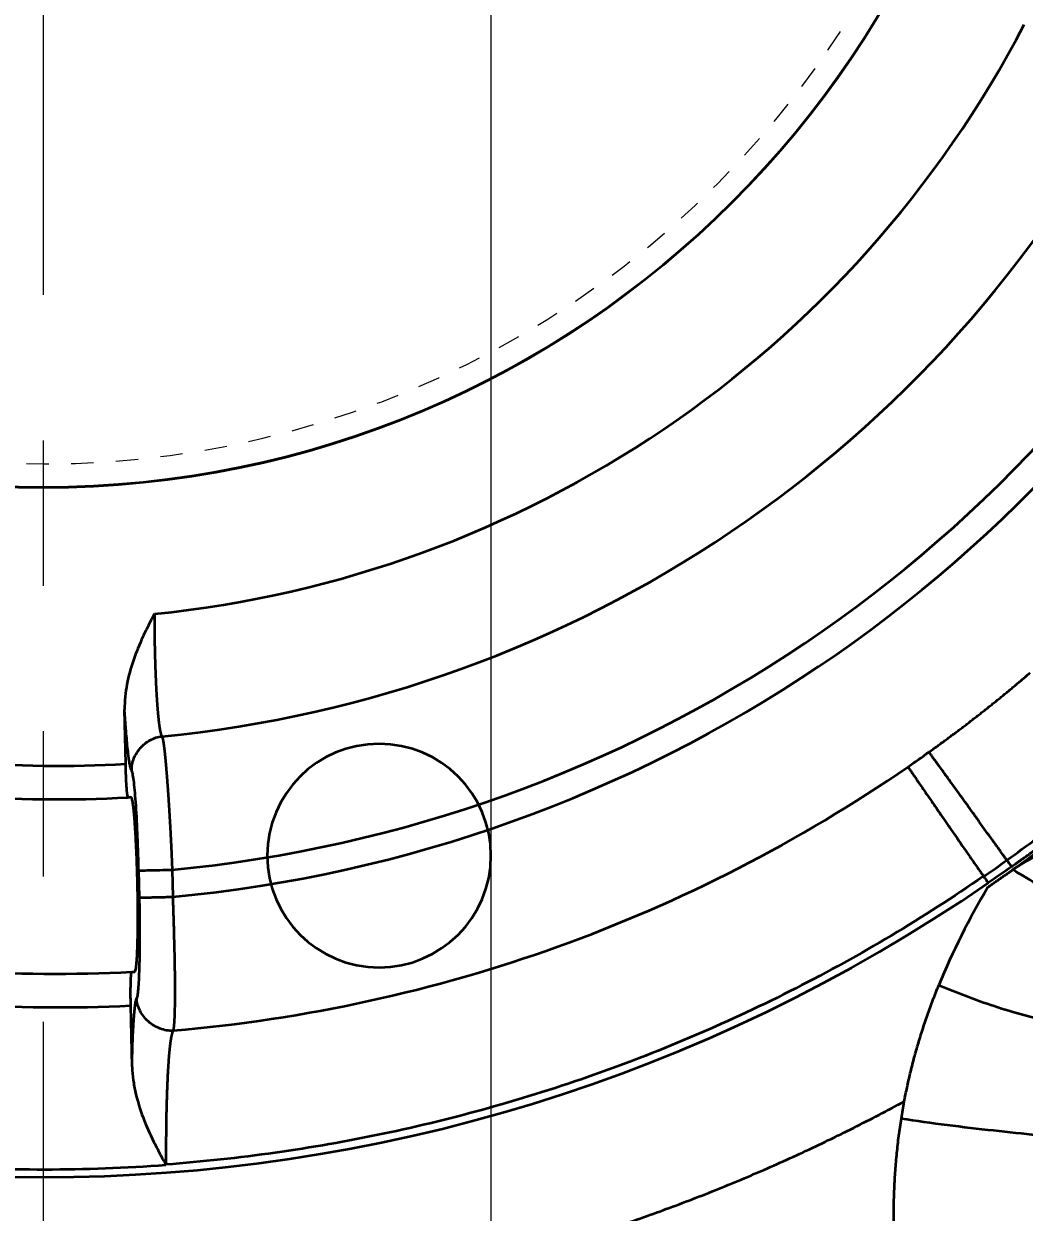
# Model space of a CAD drawing. Header units: millimetres. Extents: x -742 to 742, y -525 to 525.
# Drawn here: x -275.8 to -231.1, y 72.2 to 125.4 of the extents above; entities that cross this region are included whole.
import ezdxf

# ---------------------------------------------------------------- set-up
doc = ezdxf.new("R2010")
doc.units = ezdxf.units.MM
for name, pattern in [('PHANTOM', [50.5, 18, -6.5, 6.5, -6.5, 6.5, -6.5]), ('点画线', [18, 12, -2, 2, -2]), ('虚线', [2, 1, -1])]:
    doc.linetypes.add(name, pattern=pattern)
doc.layers.get('0').update_dxf_attribs({"lineweight": 18})
for name, color, linetype, lineweight in [('中心线层', 1, '点画线', 18), ('尺寸线层', 3, 'Continuous', 18), ('粗实线层', 7, 'Continuous', 35), ('虚线层', 6, '虚线', 18)]:
    doc.layers.add(name, color=color, linetype=linetype, lineweight=lineweight)
doc.styles.add('标准', font='', dxfattribs={"width": 0.667})
doc.styles.get('标准').set_extended_font_data('宋体')
doc.dimstyles.new('标准', dxfattribs={"dimscale": 3, "dimtxt": 3.5, "dimasz": 4, "dimexe": 2, "dimexo": 0, "dimtad": 1, "dimdsep": 46, "dimtxsty": '标准', "dimblk": '_CAXARROW', "dimcen": 0, "dimdle": 6, "dimazin": 2, "dimtfac": 0.707107, "dimtdec": 3, "dimtmove": 2, "dimatfit": 3, "dimfxl": 1, "dimfrac": 2, "dimtolj": 1, "dimarcsym": 1})

# ---------------------------------------------------------------- blocks, each defined once
blk = doc.blocks.new('*X7')
at = {"layer": '尺寸线层', "color": 0, "lineweight": 18}
blk.add_line((-274.916, -46.807), (-274.916, -96.025), dxfattribs=at)
at = {"layer": '尺寸线层', "color": 0, "lineweight": 18, "insert": (-281.954, -94.021), "char_height": 10.5, "width": 21, "attachment_point": 5, "rotation": 90, "line_spacing_factor": 1.15057, "style": '标准'}
blk.add_mtext('\\T1.1;0', dxfattribs=at)
blk = doc.blocks.new('_CAXARROW')
blk.add_hatch(color=0).paths.add_polyline_path([(0, 0), (-1, 0.125), (-1, -0.125)], flags=0)
blk = doc.blocks.new('*X8')
at = {"layer": '尺寸线层', "color": 0, "lineweight": 18}
blk.add_line((-254.916, 148.193), (-254.916, -97.47), dxfattribs=at)
at = {"layer": '尺寸线层', "color": 0, "lineweight": 18, "insert": (-261.954, -92.746), "char_height": 10.5, "width": 21, "attachment_point": 5, "rotation": 90, "line_spacing_factor": 1.15057, "style": '标准'}
blk.add_mtext('\\T1.1;20', dxfattribs=at)
blk = doc.blocks.new('*X9')
at = {"layer": '尺寸线层', "color": 0, "lineweight": 18}
blk.add_line((-74.916, -11.807), (-74.916, -102.289), dxfattribs=at)
at = {"layer": '尺寸线层', "color": 0, "lineweight": 18, "insert": (-81.954, -94.827), "char_height": 10.5, "width": 29.85047, "attachment_point": 5, "rotation": 90, "line_spacing_factor": 1.15057, "style": '标准'}
blk.add_mtext('\\T1.1;200', dxfattribs=at)
blk = doc.blocks.new('*X10')
at = {"layer": '尺寸线层', "color": 0, "lineweight": 18}
blk.add_line((-474.916, -11.807), (-474.916, -103.314), dxfattribs=at)
at = {"layer": '尺寸线层', "color": 0, "lineweight": 18, "insert": (-481.954, -93.015), "char_height": 10.5, "width": 41.19614, "attachment_point": 5, "rotation": 90, "line_spacing_factor": 1.15057, "style": '标准'}
blk.add_mtext('\\T1.1;-200', dxfattribs=at)
blk = doc.blocks.new('*X12')
at = {"layer": '尺寸线层', "color": 0, "lineweight": 18}
blk.add_line((-130.485, -61.807), (-27.403, -61.807), dxfattribs=at)
at = {"layer": '尺寸线层', "color": 0, "lineweight": 18, "insert": (-37.702, -54.77), "char_height": 10.5, "width": 41.19614, "attachment_point": 5, "line_spacing_factor": 1.15057, "style": '标准'}
blk.add_mtext('\\T1.1;-210', dxfattribs=at)

msp = doc.modelspace()

# ---------------------------------------------------------------- linework, layer by layer
at = {"layer": '中心线层', "linetype": 'PHANTOM'}
msp.add_line((-274.916, -88.741), (-274.916, 382.193), dxfattribs=at)
at = {"layer": '粗实线层'}
for p, q in [((-271.243, 92.291), (-271.295, 94.732)), ((-270.664, 87.527), (-270.638, 86.316)), ((-269.166, 87.558), (-269.14, 86.348)), ((-270.957, 78.741), (-271.015, 81.488))]:
    msp.add_line(p, q, dxfattribs=at)
msp.add_circle((-274.916, 148.193), 43.538, dxfattribs=at)
for centre, radius, start, end in [((-274.916, 148.193), 43.534, 180, 360), ((-274.93, 148.179), 49.433, 275.7686, 332.5), ((-274.93, 148.179), 54.914, 275.547, 332.5), ((-274.93, 148.179), 60.894, 275.4314, 332.5), ((-274.93, 148.179), 62.102, 275.34919, 332.5), ((-259.916, 88.193), 5, 0, 180), ((-274.274, 148.179), 55.97, 265.5401, 273.1041), ((-274.93, 148.179), 68.058, 274.89194, 304.6087), ((-274.274, 148.179), 57.47, 265.55819, 273.13304), ((-274.93, 148.179), 74.515, 305.56735, 308.60478), ((-259.916, 88.193), 5, 180, 0), ((-274.93, 148.179), 74.366, 235.35727, 304.60855), ((-274.274, 148.179), 65.27, 265.99849, 272.90321), ((-274.274, 148.179), 66.77, 266.13891, 272.79768), ((-274.93, 148.179), 74.015, 265.8473, 274.25284)]:
    msp.add_arc(centre, radius, start, end, dxfattribs=at)
for points, degree, knots in [([(-269.961, 98.996), (-270.051, 98.829), (-270.226, 98.492), (-270.558, 97.809), (-270.919, 96.937), (-271.167, 96.036), (-271.277, 95.299), (-271.295, 94.922), (-271.295, 94.732)], 3, [0, 0, 0, 0, 0.564299, 1.128599, 2.257197, 3.385796, 3.950095, 4.514394, 4.514394, 4.514394, 4.514394]), ([(-269.961, 98.996), (-269.961, 98.984), (-269.961, 98.959), (-269.961, 98.922), (-269.961, 98.885), (-269.961, 98.848), (-269.961, 98.81), (-269.961, 98.773), (-269.961, 98.736), (-269.961, 98.699), (-269.961, 98.662), (-269.961, 98.625), (-269.96, 98.587), (-269.96, 98.55), (-269.96, 98.513), (-269.96, 98.476), (-269.959, 98.439), (-269.959, 98.402), (-269.959, 98.365), (-269.959, 98.328), (-269.958, 98.291), (-269.958, 98.254), (-269.957, 98.217), (-269.957, 98.18), (-269.957, 98.143), (-269.956, 98.107), (-269.956, 98.07), (-269.955, 98.033), (-269.955, 97.996), (-269.954, 97.96), (-269.954, 97.923), (-269.953, 97.886), (-269.953, 97.85), (-269.952, 97.813), (-269.951, 97.777), (-269.951, 97.741), (-269.95, 97.704), (-269.949, 97.668), (-269.949, 97.632), (-269.948, 97.596), (-269.947, 97.559), (-269.947, 97.523), (-269.946, 97.487), (-269.945, 97.451), (-269.944, 97.416), (-269.943, 97.38), (-269.943, 97.344), (-269.942, 97.308), (-269.941, 97.273), (-269.94, 97.237), (-269.939, 97.202), (-269.938, 97.167), (-269.937, 97.131), (-269.936, 97.096), (-269.935, 97.061), (-269.934, 97.026), (-269.933, 96.991), (-269.932, 96.956), (-269.931, 96.921), (-269.93, 96.887), (-269.929, 96.852), (-269.928, 96.818), (-269.927, 96.783), (-269.926, 96.749), (-269.925, 96.715), (-269.924, 96.681), (-269.923, 96.647), (-269.922, 96.613), (-269.92, 96.579), (-269.919, 96.546), (-269.918, 96.512), (-269.917, 96.479), (-269.916, 96.445), (-269.914, 96.412), (-269.913, 96.379), (-269.912, 96.346), (-269.91, 96.313), (-269.909, 96.28), (-269.908, 96.248), (-269.907, 96.215), (-269.905, 96.183), (-269.904, 96.151), (-269.902, 96.118), (-269.901, 96.087), (-269.9, 96.055), (-269.898, 96.023), (-269.897, 95.991), (-269.895, 95.96), (-269.894, 95.929), (-269.892, 95.897), (-269.891, 95.866), (-269.889, 95.835), (-269.888, 95.805), (-269.886, 95.774), (-269.885, 95.744), (-269.883, 95.713), (-269.882, 95.683), (-269.88, 95.653), (-269.879, 95.623), (-269.877, 95.594), (-269.875, 95.564), (-269.874, 95.535), (-269.872, 95.505), (-269.871, 95.476), (-269.869, 95.448), (-269.867, 95.419), (-269.866, 95.39), (-269.864, 95.362), (-269.862, 95.334), (-269.86, 95.305), (-269.859, 95.278), (-269.857, 95.25), (-269.855, 95.222), (-269.853, 95.195), (-269.852, 95.168), (-269.85, 95.141), (-269.848, 95.114), (-269.846, 95.087), (-269.845, 95.061), (-269.843, 95.034), (-269.841, 95.008), (-269.839, 94.982), (-269.837, 94.956), (-269.835, 94.931), (-269.833, 94.906), (-269.832, 94.88), (-269.83, 94.855), (-269.828, 94.831), (-269.826, 94.806), (-269.824, 94.781), (-269.822, 94.757), (-269.82, 94.733), (-269.818, 94.709), (-269.816, 94.686), (-269.814, 94.662), (-269.812, 94.639), (-269.81, 94.616), (-269.808, 94.593), (-269.806, 94.571), (-269.804, 94.548), (-269.802, 94.526), (-269.8, 94.504), (-269.798, 94.482), (-269.796, 94.461), (-269.794, 94.44), (-269.792, 94.419), (-269.79, 94.398), (-269.788, 94.377), (-269.786, 94.356), (-269.783, 94.336), (-269.781, 94.316), (-269.779, 94.296), (-269.777, 94.277), (-269.775, 94.257), (-269.773, 94.238), (-269.771, 94.219), (-269.768, 94.201), (-269.766, 94.182), (-269.764, 94.164), (-269.762, 94.146), (-269.76, 94.128), (-269.758, 94.111), (-269.755, 94.093), (-269.753, 94.076), (-269.751, 94.06), (-269.749, 94.043), (-269.746, 94.027), (-269.744, 94.011), (-269.742, 93.995), (-269.74, 93.979), (-269.737, 93.964), (-269.735, 93.948), (-269.733, 93.934), (-269.731, 93.919), (-269.728, 93.904), (-269.726, 93.89), (-269.724, 93.876), (-269.721, 93.863), (-269.719, 93.849), (-269.717, 93.836), (-269.714, 93.823), (-269.712, 93.81), (-269.71, 93.798), (-269.707, 93.786), (-269.705, 93.774), (-269.703, 93.762), (-269.7, 93.751), (-269.698, 93.739), (-269.695, 93.728), (-269.693, 93.718), (-269.691, 93.707), (-269.688, 93.697), (-269.686, 93.687), (-269.683, 93.678), (-269.681, 93.668), (-269.679, 93.659), (-269.676, 93.65), (-269.674, 93.642), (-269.671, 93.633), (-269.669, 93.625), (-269.666, 93.617), (-269.664, 93.61), (-269.662, 93.602), (-269.659, 93.595), (-269.657, 93.589), (-269.654, 93.582), (-269.652, 93.576), (-269.649, 93.57), (-269.647, 93.564), (-269.644, 93.559), (-269.642, 93.554), (-269.639, 93.549), (-269.637, 93.544), (-269.634, 93.54), (-269.632, 93.535), (-269.629, 93.532), (-269.627, 93.528), (-269.624, 93.525), (-269.623, 93.523), (-269.622, 93.522)], 3, [0, 0, 0, 0, 0.024941, 0.049885, 0.074832, 0.099782, 0.124735, 0.149691, 0.17465, 0.199612, 0.224577, 0.249546, 0.274517, 0.299492, 0.324469, 0.34945, 0.374434, 0.399421, 0.424411, 0.449404, 0.4744, 0.4994, 0.524402, 0.549408, 0.574417, 0.599429, 0.624445, 0.649463, 0.674485, 0.69951, 0.724539, 0.74957, 0.774605, 0.799643, 0.824684, 0.849729, 0.874777, 0.899828, 0.924883, 0.949941, 0.975002, 1.000066, 1.025134, 1.050206, 1.07528, 1.100358, 1.12544, 1.150525, 1.175613, 1.200705, 1.2258, 1.250898, 1.276, 1.301106, 1.326215, 1.351327, 1.376443, 1.401563, 1.426686, 1.451812, 1.476942, 1.502076, 1.527213, 1.552354, 1.577498, 1.602646, 1.627798, 1.652953, 1.678112, 1.703274, 1.72844, 1.75361, 1.778784, 1.803961, 1.829142, 1.854326, 1.879514, 1.904706, 1.929902, 1.955102, 1.980305, 2.005512, 2.030723, 2.055938, 2.081156, 2.106378, 2.131605, 2.156835, 2.182069, 2.207306, 2.232548, 2.257794, 2.283043, 2.308297, 2.333554, 2.358815, 2.384081, 2.40935, 2.434623, 2.459901, 2.485182, 2.510467, 2.535757, 2.56105, 2.586348, 2.61165, 2.636955, 2.662265, 2.687579, 2.712897, 2.73822, 2.763546, 2.788877, 2.814212, 2.839551, 2.864894, 2.890242, 2.915594, 2.94095, 2.96631, 2.991675, 3.017044, 3.042417, 3.067795, 3.093177, 3.118563, 3.143954, 3.169349, 3.194749, 3.220152, 3.245561, 3.270974, 3.296391, 3.321813, 3.347239, 3.37267, 3.398105, 3.423545, 3.44899, 3.474439, 3.499892, 3.525351, 3.550813, 3.576281, 3.601753, 3.62723, 3.652711, 3.678197, 3.703688, 3.729184, 3.754684, 3.780189, 3.805699, 3.831213, 3.856733, 3.882257, 3.907786, 3.93332, 3.958859, 3.984402, 4.009951, 4.035504, 4.061062, 4.086626, 4.112194, 4.137767, 4.163345, 4.188928, 4.214516, 4.240109, 4.265708, 4.291311, 4.316919, 4.342533, 4.368151, 4.393775, 4.419403, 4.445037, 4.470676, 4.496321, 4.52197, 4.547625, 4.573285, 4.59895, 4.62462, 4.650296, 4.675977, 4.701663, 4.727354, 4.753051, 4.778753, 4.804461, 4.830174, 4.855892, 4.881616, 4.907345, 4.93308, 4.95882, 4.984566, 5.010317, 5.036073, 5.061835, 5.087603, 5.113376, 5.139155, 5.164939, 5.190729, 5.216524, 5.242325, 5.268132, 5.293944, 5.319762, 5.345586, 5.371416, 5.397251, 5.423091, 5.448938, 5.47479, 5.500649, 5.500649, 5.500649, 5.500649]), ([(-235.342, 92.819), (-235.31, 92.842), (-235.246, 92.888), (-235.151, 92.956), (-235.056, 93.025), (-234.962, 93.093), (-234.868, 93.161), (-234.774, 93.23), (-234.681, 93.298), (-234.588, 93.366), (-234.496, 93.435), (-234.404, 93.503), (-234.312, 93.571), (-234.221, 93.639), (-234.13, 93.707), (-234.04, 93.775), (-233.95, 93.843), (-233.86, 93.911), (-233.771, 93.979), (-233.682, 94.047), (-233.594, 94.114), (-233.506, 94.182), (-233.418, 94.249), (-233.331, 94.317), (-233.244, 94.384), (-233.157, 94.452), (-233.071, 94.519), (-232.986, 94.586), (-232.9, 94.653), (-232.815, 94.721), (-232.731, 94.788), (-232.647, 94.855), (-232.563, 94.921), (-232.48, 94.988), (-232.397, 95.055), (-232.314, 95.121), (-232.232, 95.188), (-232.15, 95.254), (-232.069, 95.321), (-231.988, 95.387), (-231.907, 95.453), (-231.827, 95.519), (-231.747, 95.585), (-231.667, 95.651), (-231.588, 95.717), (-231.509, 95.783), (-231.431, 95.848), (-231.353, 95.914), (-231.275, 95.979), (-231.198, 96.044), (-231.121, 96.11), (-231.045, 96.175), (-230.969, 96.24), (-230.893, 96.305), (-230.842, 96.348), (-230.817, 96.37)], 3, [0, 0, 0, 0, 0.117654, 0.234958, 0.351911, 0.468513, 0.584765, 0.700666, 0.816216, 0.931416, 1.046266, 1.160765, 1.274913, 1.388711, 1.502159, 1.615256, 1.728003, 1.8404, 1.952446, 2.064142, 2.175488, 2.286483, 2.397129, 2.507424, 2.61737, 2.726965, 2.83621, 2.945105, 3.053651, 3.161846, 3.269691, 3.377187, 3.484333, 3.591129, 3.697576, 3.803672, 3.909419, 4.014817, 4.119865, 4.224563, 4.328912, 4.432912, 4.536562, 4.639863, 4.742815, 4.845417, 4.94767, 5.049574, 5.151129, 5.252335, 5.353191, 5.453699, 5.553858, 5.653668, 5.75313, 5.75313, 5.75313, 5.75313]), ([(-270.975, 92.002), (-270.982, 92.013), (-270.995, 92.041), (-271.023, 92.121), (-271.057, 92.266), (-271.091, 92.47), (-271.119, 92.667), (-271.146, 92.886), (-271.179, 93.202), (-271.212, 93.573), (-271.238, 93.9), (-271.258, 94.161), (-271.273, 94.392), (-271.286, 94.584), (-271.292, 94.682), (-271.295, 94.732)], 3, [0, 0, 0, 0, 0.172235, 0.344469, 0.688939, 1.033408, 1.205642, 1.377877, 1.722346, 2.066816, 2.23905, 2.411285, 2.58352, 2.669637, 2.755754, 2.755754, 2.755754, 2.755754]), ([(-270.975, 92.002), (-270.976, 92.094), (-270.959, 92.277), (-270.853, 92.63), (-270.601, 93.031), (-270.233, 93.328), (-269.893, 93.475), (-269.713, 93.513), (-269.622, 93.522)], 3, [0, 0, 0, 0, 0.277004, 0.554008, 1.108016, 1.662024, 1.939028, 2.216033, 2.216033, 2.216033, 2.216033]), ([(-269.622, 93.522), (-269.621, 93.521), (-269.62, 93.519), (-269.618, 93.515), (-269.617, 93.511), (-269.615, 93.507), (-269.613, 93.503), (-269.611, 93.498), (-269.61, 93.493), (-269.608, 93.488), (-269.606, 93.483), (-269.604, 93.477), (-269.603, 93.471), (-269.601, 93.465), (-269.599, 93.458), (-269.597, 93.451), (-269.595, 93.444), (-269.594, 93.437), (-269.592, 93.429), (-269.59, 93.421), (-269.588, 93.413), (-269.586, 93.404), (-269.584, 93.396), (-269.582, 93.386), (-269.581, 93.377), (-269.579, 93.367), (-269.577, 93.357), (-269.575, 93.347), (-269.573, 93.337), (-269.571, 93.326), (-269.569, 93.315), (-269.567, 93.303), (-269.565, 93.292), (-269.563, 93.28), (-269.561, 93.268), (-269.559, 93.255), (-269.557, 93.242), (-269.555, 93.229), (-269.553, 93.216), (-269.551, 93.202), (-269.549, 93.188), (-269.547, 93.174), (-269.545, 93.159), (-269.543, 93.144), (-269.541, 93.129), (-269.539, 93.114), (-269.537, 93.098), (-269.535, 93.082), (-269.533, 93.066), (-269.531, 93.049), (-269.529, 93.032), (-269.526, 93.015), (-269.524, 92.997), (-269.522, 92.98), (-269.52, 92.961), (-269.518, 92.943), (-269.516, 92.924), (-269.514, 92.906), (-269.511, 92.886), (-269.509, 92.867), (-269.507, 92.847), (-269.505, 92.827), (-269.502, 92.806), (-269.5, 92.786), (-269.498, 92.765), (-269.496, 92.743), (-269.494, 92.722), (-269.491, 92.7), (-269.489, 92.678), (-269.487, 92.655), (-269.484, 92.633), (-269.482, 92.61), (-269.48, 92.586), (-269.477, 92.563), (-269.475, 92.539), (-269.473, 92.515), (-269.47, 92.49), (-269.468, 92.465), (-269.466, 92.44), (-269.463, 92.415), (-269.461, 92.39), (-269.459, 92.364), (-269.456, 92.337), (-269.454, 92.311), (-269.451, 92.284), (-269.449, 92.257), (-269.447, 92.23), (-269.444, 92.202), (-269.442, 92.174), (-269.439, 92.146), (-269.437, 92.118), (-269.434, 92.089), (-269.432, 92.06), (-269.43, 92.031), (-269.427, 92.001), (-269.425, 91.972), (-269.422, 91.942), (-269.42, 91.911), (-269.417, 91.881), (-269.415, 91.85), (-269.412, 91.819), (-269.41, 91.787), (-269.407, 91.755), (-269.405, 91.723), (-269.402, 91.691), (-269.4, 91.659), (-269.397, 91.626), (-269.394, 91.593), (-269.392, 91.56), (-269.389, 91.526), (-269.387, 91.492), (-269.384, 91.458), (-269.382, 91.424), (-269.379, 91.389), (-269.377, 91.354), (-269.374, 91.319), (-269.371, 91.284), (-269.369, 91.248), (-269.366, 91.213), (-269.364, 91.177), (-269.361, 91.14), (-269.358, 91.104), (-269.356, 91.067), (-269.353, 91.03), (-269.351, 90.992), (-269.348, 90.955), (-269.345, 90.917), (-269.343, 90.879), (-269.34, 90.841), (-269.338, 90.802), (-269.335, 90.764), (-269.332, 90.725), (-269.33, 90.686), (-269.327, 90.646), (-269.325, 90.607), (-269.322, 90.567), (-269.319, 90.527), (-269.317, 90.486), (-269.314, 90.446), (-269.312, 90.405), (-269.309, 90.364), (-269.306, 90.323), (-269.304, 90.282), (-269.301, 90.24), (-269.299, 90.199), (-269.296, 90.157), (-269.294, 90.115), (-269.291, 90.072), (-269.288, 90.03), (-269.286, 89.987), (-269.283, 89.944), (-269.281, 89.901), (-269.278, 89.858), (-269.276, 89.814), (-269.273, 89.77), (-269.271, 89.727), (-269.268, 89.683), (-269.266, 89.638), (-269.263, 89.594), (-269.261, 89.549), (-269.258, 89.505), (-269.256, 89.46), (-269.253, 89.415), (-269.251, 89.37), (-269.248, 89.324), (-269.246, 89.279), (-269.243, 89.233), (-269.241, 89.187), (-269.238, 89.141), (-269.236, 89.095), (-269.234, 89.049), (-269.231, 89.002), (-269.229, 88.956), (-269.226, 88.909), (-269.224, 88.862), (-269.222, 88.815), (-269.219, 88.768), (-269.217, 88.721), (-269.215, 88.674), (-269.212, 88.626), (-269.21, 88.579), (-269.208, 88.531), (-269.206, 88.483), (-269.203, 88.435), (-269.201, 88.387), (-269.199, 88.339), (-269.197, 88.291), (-269.195, 88.243), (-269.192, 88.194), (-269.19, 88.146), (-269.188, 88.097), (-269.186, 88.049), (-269.184, 88), (-269.182, 87.951), (-269.18, 87.902), (-269.178, 87.853), (-269.176, 87.804), (-269.174, 87.755), (-269.172, 87.706), (-269.17, 87.657), (-269.168, 87.607), (-269.167, 87.575), (-269.166, 87.558)], 3, [0, 0, 0, 0, 0.026857, 0.053745, 0.080664, 0.107612, 0.134592, 0.161602, 0.188642, 0.215713, 0.242814, 0.269946, 0.297109, 0.324302, 0.351526, 0.37878, 0.406065, 0.43338, 0.460726, 0.488103, 0.51551, 0.542948, 0.570416, 0.597916, 0.625445, 0.653006, 0.680597, 0.708218, 0.735871, 0.763554, 0.791267, 0.819012, 0.846787, 0.874592, 0.902429, 0.930296, 0.958194, 0.986122, 1.014082, 1.042072, 1.070092, 1.098144, 1.126226, 1.154339, 1.182483, 1.210658, 1.238863, 1.267099, 1.295366, 1.323664, 1.351992, 1.380351, 1.408742, 1.437163, 1.465614, 1.494097, 1.522611, 1.551155, 1.57973, 1.608336, 1.636973, 1.665641, 1.694339, 1.723069, 1.751829, 1.780621, 1.809443, 1.838296, 1.86718, 1.896095, 1.925041, 1.954018, 1.983026, 2.012064, 2.041134, 2.070235, 2.099366, 2.128529, 2.157722, 2.186947, 2.216202, 2.245489, 2.274806, 2.304155, 2.333534, 2.362945, 2.392386, 2.421859, 2.451363, 2.480897, 2.510463, 2.54006, 2.569688, 2.599347, 2.629037, 2.658758, 2.68851, 2.718293, 2.748107, 2.777953, 2.807829, 2.837737, 2.867676, 2.897646, 2.927647, 2.957679, 2.987742, 3.017837, 3.047962, 3.078119, 3.108307, 3.138526, 3.168777, 3.199058, 3.229371, 3.259715, 3.29009, 3.320496, 3.350934, 3.381403, 3.411903, 3.442434, 3.472997, 3.50359, 3.534215, 3.564872, 3.595559, 3.626278, 3.657028, 3.68781, 3.718622, 3.749466, 3.780342, 3.811248, 3.842186, 3.873156, 3.904156, 3.935188, 3.966252, 3.997346, 4.028472, 4.05963, 4.090819, 4.122039, 4.15329, 4.184573, 4.215888, 4.247233, 4.278611, 4.310019, 4.341459, 4.372931, 4.404433, 4.435968, 4.467534, 4.499131, 4.53076, 4.56242, 4.594112, 4.625835, 4.657589, 4.689376, 4.721193, 4.753043, 4.784923, 4.816836, 4.848779, 4.880755, 4.912762, 4.9448, 4.97687, 5.008972, 5.041105, 5.07327, 5.105466, 5.137694, 5.169954, 5.202245, 5.234568, 5.266922, 5.299308, 5.331726, 5.364175, 5.396656, 5.429169, 5.461713, 5.494289, 5.526897, 5.559537, 5.592208, 5.624911, 5.657645, 5.690411, 5.723209, 5.756039, 5.788901, 5.821794, 5.854719, 5.887676, 5.920664, 5.953685, 5.986737, 5.986737, 5.986737, 5.986737]), ([(-231.858, 87.987), (-231.885, 88.024), (-231.938, 88.098), (-232.044, 88.246), (-232.228, 88.504), (-232.592, 89.012), (-232.996, 89.575), (-233.379, 90.108), (-233.654, 90.491), (-233.915, 90.853), (-234.161, 91.194), (-234.39, 91.511), (-234.599, 91.801), (-234.786, 92.06), (-234.951, 92.286), (-235.092, 92.48), (-235.206, 92.636), (-235.277, 92.733), (-235.314, 92.782), (-235.331, 92.805), (-235.338, 92.815), (-235.342, 92.819)], 3, [0, 0, 0, 0, 0.093072, 0.186145, 0.372289, 0.744578, 1.489157, 1.861446, 2.233735, 2.606024, 2.978313, 3.350602, 3.722891, 4.095181, 4.46747, 4.839759, 5.212048, 5.584337, 5.770482, 5.863554, 5.956626, 5.956626, 5.956626, 5.956626]), ([(-271.133, 90.795), (-271.138, 90.794), (-271.144, 90.804), (-271.152, 90.832), (-271.155, 90.844), (-271.159, 90.865), (-271.16, 90.872), (-271.163, 90.889), (-271.164, 90.898), (-271.171, 90.944), (-271.177, 90.99), (-271.183, 91.058), (-271.185, 91.072), (-271.187, 91.101), (-271.189, 91.116), (-271.193, 91.163), (-271.195, 91.196), (-271.203, 91.299), (-271.208, 91.375), (-271.214, 91.477), (-271.215, 91.498), (-271.217, 91.54), (-271.218, 91.562), (-271.221, 91.626), (-271.225, 91.715), (-271.229, 91.807), (-271.232, 91.877), (-271.233, 91.901), (-271.234, 91.948), (-271.235, 91.973), (-271.239, 92.094), (-271.241, 92.192), (-271.243, 92.291)], 3, [0, 0, 0, 0, 0.188213, 0.188213, 0.282319, 0.282319, 0.329372, 0.329372, 0.376426, 0.376426, 0.564638, 0.564638, 0.611692, 0.611692, 0.658745, 0.658745, 0.752851, 0.752851, 0.941064, 0.941064, 0.988117, 0.988117, 1.035171, 1.035171, 1.129277, 1.223383, 1.223383, 1.270437, 1.270437, 1.31749, 1.31749, 1.505703, 1.505703, 1.505703, 1.505703]), ([(-270.664, 87.527), (-270.667, 87.671), (-270.674, 87.957), (-270.69, 88.519), (-270.724, 89.462), (-270.788, 90.649), (-270.864, 91.477), (-270.92, 91.825), (-270.951, 91.952), (-270.967, 91.99), (-270.975, 92.002)], 3, [0, 0, 0, 0, 0.280843, 0.561685, 1.12337, 2.24674, 3.37011, 3.931795, 4.212638, 4.493481, 4.493481, 4.493481, 4.493481]), ([(-236.275, 92.163), (-236.272, 92.158), (-236.264, 92.146), (-236.246, 92.117), (-236.208, 92.056), (-236.136, 91.947), (-236.037, 91.799), (-235.92, 91.629), (-235.783, 91.43), (-235.611, 91.182), (-235.389, 90.862), (-235.158, 90.528), (-234.96, 90.239), (-234.758, 89.943), (-234.515, 89.59), (-234.147, 89.057), (-233.726, 88.45), (-233.319, 87.869), (-233.108, 87.568), (-232.985, 87.393), (-232.923, 87.305), (-232.892, 87.261)], 3, [0, 0, 0, 0, 0.093075, 0.18615, 0.372301, 0.744602, 1.116903, 1.489204, 1.861505, 2.233806, 2.606107, 2.978408, 3.350709, 3.72301, 4.095311, 4.467612, 5.212214, 5.584515, 5.770665, 5.863741, 5.956816, 5.956816, 5.956816, 5.956816]), ([(-231.858, 87.987), (-230.958, 88.631), (-229.628, 89.629), (-227.899, 91.018), (-227.054, 91.732), (-226.638, 92.094)], 3, [0, 0, 0, 0, 3.322395, 4.983593, 6.644791, 6.644791, 6.644791, 6.644791]), ([(-270.836, 82.999), (-270.83, 83), (-270.823, 83.006), (-270.81, 83.032), (-270.798, 83.07), (-270.786, 83.133), (-270.779, 83.179), (-270.778, 83.189), (-270.775, 83.209), (-270.774, 83.22), (-270.77, 83.253), (-270.767, 83.276), (-270.759, 83.35), (-270.75, 83.459), (-270.741, 83.59), (-270.735, 83.697), (-270.732, 83.752), (-270.729, 83.81), (-270.727, 83.85), (-270.726, 83.87), (-270.722, 83.972), (-270.716, 84.144), (-270.708, 84.427), (-270.705, 84.632), (-270.703, 84.765), (-270.703, 84.792), (-270.702, 84.846), (-270.702, 84.874), (-270.701, 84.957), (-270.7, 85.012), (-270.699, 85.181), (-270.698, 85.412), (-270.699, 85.651), (-270.7, 85.834), (-270.7, 85.896), (-270.701, 86.02), (-270.702, 86.083), (-270.704, 86.272), (-270.705, 86.398), (-270.709, 86.652), (-270.712, 86.779), (-270.717, 87.033), (-270.72, 87.16), (-270.725, 87.352), (-270.727, 87.416), (-270.731, 87.543), (-270.733, 87.606), (-270.738, 87.794), (-270.747, 88.041), (-270.756, 88.28), (-270.764, 88.457), (-270.767, 88.516), (-270.771, 88.603), (-270.772, 88.632), (-270.775, 88.69), (-270.782, 88.832), (-270.794, 89.078), (-270.807, 89.282), (-270.819, 89.479), (-270.826, 89.573), (-270.834, 89.687), (-270.836, 89.709), (-270.839, 89.754), (-270.844, 89.819), (-270.849, 89.882), (-270.86, 90.003), (-270.874, 90.154), (-270.888, 90.284), (-270.899, 90.374), (-270.902, 90.403), (-270.909, 90.458), (-270.913, 90.484), (-270.924, 90.557), (-270.938, 90.642), (-270.952, 90.704), (-270.963, 90.741), (-270.967, 90.751), (-270.974, 90.77), (-270.977, 90.778), (-270.988, 90.796), (-270.994, 90.802), (-271.001, 90.802)], 3, [0, 0, 0, 0, 0.245147, 0.245147, 0.490294, 0.735441, 0.735441, 0.796727, 0.796727, 0.858014, 0.858014, 0.980587, 0.980587, 1.225734, 1.470881, 1.470881, 1.593455, 1.654741, 1.654741, 1.716028, 1.716028, 1.961175, 2.206322, 2.451469, 2.451469, 2.512755, 2.512755, 2.574042, 2.574042, 2.696615, 2.696615, 2.941762, 3.186909, 3.186909, 3.309482, 3.309482, 3.432056, 3.432056, 3.677203, 3.677203, 3.92235, 3.92235, 4.167496, 4.167496, 4.29007, 4.29007, 4.412643, 4.412643, 4.65779, 4.902937, 4.902937, 5.02551, 5.02551, 5.086797, 5.086797, 5.148084, 5.393231, 5.638378, 5.638378, 5.883524, 5.883524, 5.944811, 5.944811, 6.006098, 6.128671, 6.128671, 6.373818, 6.618965, 6.618965, 6.741538, 6.741538, 6.864112, 6.864112, 7.109259, 7.354406, 7.354406, 7.476979, 7.476979, 7.599552, 7.599552, 7.844699, 7.844699, 7.844699, 7.844699]), ([(-231.588, 87.566), (-231.573, 87.576), (-231.543, 87.597), (-231.497, 87.627), (-231.452, 87.657), (-231.406, 87.687), (-231.359, 87.717), (-231.313, 87.747), (-231.266, 87.776), (-231.219, 87.806), (-231.171, 87.835), (-231.124, 87.865), (-231.076, 87.894), (-231.027, 87.923), (-230.979, 87.952), (-230.93, 87.981), (-230.88, 88.01), (-230.831, 88.039), (-230.781, 88.068), (-230.731, 88.096), (-230.68, 88.125), (-230.63, 88.153), (-230.579, 88.182), (-230.527, 88.21), (-230.476, 88.238), (-230.424, 88.266), (-230.371, 88.294), (-230.319, 88.322), (-230.266, 88.349), (-230.213, 88.377), (-230.159, 88.405), (-230.105, 88.432), (-230.051, 88.459), (-229.997, 88.487), (-229.942, 88.514), (-229.887, 88.541), (-229.832, 88.568), (-229.777, 88.595), (-229.721, 88.622), (-229.665, 88.649), (-229.608, 88.675), (-229.551, 88.702), (-229.494, 88.728), (-229.437, 88.755), (-229.379, 88.781), (-229.321, 88.808), (-229.263, 88.834), (-229.205, 88.86), (-229.146, 88.886), (-229.087, 88.912), (-229.027, 88.938), (-228.968, 88.964), (-228.908, 88.99), (-228.847, 89.016), (-228.787, 89.041), (-228.726, 89.067), (-228.665, 89.092), (-228.603, 89.118), (-228.542, 89.143), (-228.48, 89.169), (-228.418, 89.194), (-228.355, 89.219), (-228.292, 89.244), (-228.229, 89.269), (-228.166, 89.294), (-228.102, 89.319), (-228.038, 89.344), (-227.974, 89.369), (-227.91, 89.394), (-227.845, 89.419), (-227.78, 89.443), (-227.715, 89.468), (-227.65, 89.492), (-227.584, 89.517), (-227.518, 89.541), (-227.452, 89.566), (-227.386, 89.59), (-227.319, 89.614), (-227.252, 89.638), (-227.185, 89.662), (-227.118, 89.687), (-227.05, 89.711), (-226.983, 89.734), (-226.915, 89.758), (-226.847, 89.782), (-226.778, 89.806), (-226.71, 89.83), (-226.641, 89.854), (-226.572, 89.877), (-226.503, 89.901), (-226.433, 89.925), (-226.364, 89.948), (-226.294, 89.972), (-226.224, 89.995), (-226.153, 90.019), (-226.083, 90.042), (-226.012, 90.066), (-225.942, 90.089), (-225.871, 90.113), (-225.799, 90.136), (-225.728, 90.16), (-225.657, 90.183), (-225.585, 90.207), (-225.513, 90.23), (-225.441, 90.254), (-225.369, 90.277), (-225.296, 90.301), (-225.224, 90.324), (-225.175, 90.34), (-225.151, 90.348)], 3, [0, 0, 0, 0, 0.054078, 0.108343, 0.162798, 0.217445, 0.272284, 0.327319, 0.382549, 0.437978, 0.493606, 0.549435, 0.605467, 0.661702, 0.718144, 0.774792, 0.83165, 0.888717, 0.945995, 1.003485, 1.06119, 1.119109, 1.177244, 1.235597, 1.294168, 1.352958, 1.411969, 1.471202, 1.530657, 1.590336, 1.65024, 1.710369, 1.770725, 1.831308, 1.89212, 1.953162, 2.014434, 2.075938, 2.137674, 2.199645, 2.26185, 2.324292, 2.38697, 2.449887, 2.513042, 2.576437, 2.640072, 2.703949, 2.768068, 2.832431, 2.897037, 2.961889, 3.026985, 3.092328, 3.157916, 3.22375, 3.289826, 3.356146, 3.422707, 3.489509, 3.556549, 3.623828, 3.691343, 3.759094, 3.827078, 3.895295, 3.963743, 4.03242, 4.101325, 4.170456, 4.239812, 4.309391, 4.379192, 4.449211, 4.51945, 4.589906, 4.660581, 4.731474, 4.802584, 4.873912, 4.945457, 5.017218, 5.089196, 5.16139, 5.233799, 5.306424, 5.379263, 5.452316, 5.525583, 5.599063, 5.672755, 5.74666, 5.820776, 5.895102, 5.969639, 6.044386, 6.119343, 6.194509, 6.269883, 6.345466, 6.421257, 6.497255, 6.57346, 6.64987, 6.726486, 6.803307, 6.880332, 6.957559, 7.034989, 7.034989, 7.034989, 7.034989]), ([(-231.651, 87.697), (-231.621, 87.718), (-231.56, 87.761), (-231.464, 87.829), (-231.36, 87.902), (-231.243, 87.985), (-231.116, 88.075), (-230.982, 88.17), (-230.861, 88.256), (-230.751, 88.334), (-230.652, 88.404), (-230.552, 88.474), (-230.452, 88.545), (-230.352, 88.615), (-230.251, 88.686), (-230.149, 88.757), (-230.016, 88.85), (-229.85, 88.965), (-229.65, 89.104), (-229.447, 89.245), (-229.238, 89.389), (-229.028, 89.535), (-228.821, 89.678), (-228.625, 89.815), (-228.498, 89.904), (-228.436, 89.947)], 3, [0, 0, 0, 0, 0.107511, 0.225097, 0.35275, 0.490463, 0.65523, 0.81872, 0.980926, 1.101969, 1.223458, 1.345395, 1.467781, 1.590618, 1.713905, 1.837646, 1.961843, 2.201239, 2.444514, 2.691682, 2.942751, 3.206739, 3.458214, 3.697185, 3.923659, 3.923659, 3.923659, 3.923659]), ([(-232.899, 87.271), (-234.243, 86.343), (-235.618, 85.459), (-238.425, 83.786), (-239.855, 82.995), (-242.766, 81.511), (-244.246, 80.817), (-247.248, 79.529), (-248.771, 78.934), (-251.852, 77.847), (-253.411, 77.355), (-256.557, 76.474), (-258.145, 76.086), (-261.343, 75.416), (-262.953, 75.133), (-266.188, 74.676), (-267.813, 74.501), (-269.442, 74.38)], 3, [0, 0, 0, 0, 4.900691, 4.900691, 9.801383, 9.801383, 14.702074, 14.702074, 19.602766, 19.602766, 24.503457, 24.503457, 29.404148, 29.404148, 34.30484, 34.30484, 39.205531, 39.205531, 39.205531, 39.205531]), ([(-226.44, 84.991), (-226.645, 85.074), (-226.856, 85.16), (-227.179, 85.295), (-227.288, 85.34), (-227.507, 85.433), (-228.059, 85.67), (-228.85, 86.03), (-229.511, 86.365), (-229.945, 86.594), (-230.158, 86.711), (-230.785, 87.069), (-231.19, 87.316), (-231.588, 87.566)], 3, [0, 0, 0, 0, 0.72065, 0.72065, 1.080975, 1.080975, 1.441299, 2.882599, 3.603249, 3.603249, 4.323898, 4.323898, 5.765198, 5.765198, 5.765198, 5.765198]), ([(-270.638, 86.316), (-270.632, 86.039), (-270.623, 85.489), (-270.618, 84.697), (-270.622, 83.962), (-270.637, 83.084), (-270.668, 82.405), (-270.706, 82.032), (-270.731, 81.887), (-270.744, 81.838), (-270.751, 81.821)], 3, [0, 0, 0, 0, 0.562863, 1.125725, 1.688588, 2.251451, 3.377176, 3.940039, 4.22147, 4.502902, 4.502902, 4.502902, 4.502902]), ([(-270.638, 86.316), (-270.633, 86.316), (-270.619, 86.317), (-270.574, 86.318), (-270.542, 86.318), (-270.463, 86.32), (-270.415, 86.321), (-270.304, 86.323), (-270.242, 86.325), (-270.104, 86.327), (-270.029, 86.329), (-269.869, 86.332), (-269.784, 86.334), (-269.608, 86.338), (-269.517, 86.34), (-269.33, 86.344), (-269.235, 86.346), (-269.14, 86.348)], 3, [0, 0, 0, 0, 0.187243, 0.187243, 0.374485, 0.374485, 0.561728, 0.561728, 0.74897, 0.74897, 0.936213, 0.936213, 1.123455, 1.123455, 1.310698, 1.310698, 1.49794, 1.49794, 1.49794, 1.49794]), ([(-269.14, 86.348), (-269.14, 86.337), (-269.139, 86.303), (-269.137, 86.233), (-269.133, 86.127), (-269.128, 85.984), (-269.123, 85.805), (-269.116, 85.589), (-269.108, 85.338), (-269.1, 85.053), (-269.091, 84.735), (-269.081, 84.386), (-269.072, 84.011), (-269.063, 83.613), (-269.056, 83.198), (-269.05, 82.772), (-269.048, 82.468), (-269.048, 82.277), (-269.048, 82.196), (-269.048, 82.117), (-269.048, 82.04), (-269.048, 81.965), (-269.048, 81.891), (-269.049, 81.82), (-269.049, 81.751), (-269.05, 81.683), (-269.05, 81.618), (-269.051, 81.554), (-269.052, 81.492), (-269.053, 81.432), (-269.054, 81.374), (-269.056, 81.318), (-269.057, 81.263), (-269.058, 81.21), (-269.06, 81.159), (-269.061, 81.11), (-269.063, 81.063), (-269.065, 81.017), (-269.066, 80.973), (-269.068, 80.93), (-269.07, 80.89), (-269.072, 80.851), (-269.074, 80.813), (-269.077, 80.778), (-269.079, 80.743), (-269.081, 80.711), (-269.083, 80.679), (-269.086, 80.65), (-269.088, 80.622), (-269.091, 80.595), (-269.093, 80.57), (-269.096, 80.546), (-269.098, 80.523), (-269.101, 80.502), (-269.104, 80.482), (-269.106, 80.464), (-269.109, 80.446), (-269.112, 80.43), (-269.115, 80.416), (-269.117, 80.402), (-269.12, 80.39), (-269.123, 80.378), (-269.125, 80.372), (-269.126, 80.368)], 3, [0, 0, 0, 0, 0.022417, 0.07013, 0.143139, 0.241444, 0.365046, 0.513943, 0.688135, 0.887621, 1.112401, 1.362475, 1.637841, 1.938499, 2.264447, 2.615684, 2.992208, 3.068665, 3.144616, 3.22006, 3.294997, 3.369427, 3.443351, 3.516768, 3.589677, 3.662081, 3.733977, 3.805366, 3.876249, 3.946625, 4.016493, 4.085855, 4.154711, 4.223059, 4.2909, 4.358234, 4.425062, 4.491383, 4.557196, 4.622503, 4.687303, 4.751596, 4.815382, 4.878661, 4.941433, 5.003698, 5.065457, 5.126708, 5.187453, 5.247691, 5.307421, 5.366645, 5.425362, 5.483572, 5.541276, 5.598472, 5.655162, 5.711344, 5.76702, 5.822189, 5.876851, 5.931007, 5.984656, 5.984656, 5.984656, 5.984656]), ([(-271.015, 81.488), (-271.017, 81.587), (-271.019, 81.685), (-271.02, 81.829), (-271.021, 81.876), (-271.021, 81.947), (-271.021, 81.971), (-271.021, 82.017), (-271.021, 82.04), (-271.021, 82.154), (-271.021, 82.24), (-271.019, 82.342), (-271.019, 82.362), (-271.018, 82.402), (-271.018, 82.422), (-271.017, 82.479), (-271.016, 82.515), (-271.012, 82.619), (-271.01, 82.682), (-271.006, 82.751), (-271.005, 82.764), (-271.003, 82.789), (-271.003, 82.802), (-271, 82.836), (-270.996, 82.878), (-270.992, 82.912), (-270.989, 82.933), (-270.988, 82.94), (-270.985, 82.952), (-270.984, 82.958), (-270.978, 82.982), (-270.974, 82.992), (-270.968, 82.992)], 3, [0, 0, 0, 0, 0.188769, 0.188769, 0.283153, 0.283153, 0.330346, 0.330346, 0.377538, 0.377538, 0.566307, 0.566307, 0.613499, 0.613499, 0.660691, 0.660691, 0.755076, 0.755076, 0.943845, 0.943845, 0.991037, 0.991037, 1.038229, 1.038229, 1.132613, 1.226998, 1.226998, 1.27419, 1.27419, 1.321382, 1.321382, 1.510151, 1.510151, 1.510151, 1.510151]), ([(-234.901, 82.398), (-234.102, 82.073), (-232.466, 81.433), (-230.299, 80.843), (-229.145, 80.563), (-228.842, 80.49)], 3, [0, 0, 0, 0, 2.676303, 5.352648, 6.36036, 6.36036, 6.36036, 6.36036]), ([(-270.957, 78.741), (-270.956, 78.794), (-270.954, 78.9), (-270.95, 79.107), (-270.942, 79.456), (-270.928, 79.916), (-270.91, 80.324), (-270.895, 80.617), (-270.878, 80.889), (-270.855, 81.186), (-270.823, 81.474), (-270.795, 81.654), (-270.77, 81.762), (-270.757, 81.803), (-270.751, 81.821)], 3, [0, 0, 0, 0, 0.096621, 0.193242, 0.386483, 0.772966, 1.159449, 1.352691, 1.545933, 1.932416, 2.318899, 2.705382, 2.898624, 3.091865, 3.091865, 3.091865, 3.091865]), ([(-269.126, 80.368), (-269.176, 80.364), (-269.276, 80.362), (-269.474, 80.382), (-269.813, 80.473), (-270.253, 80.746), (-270.572, 81.153), (-270.718, 81.525), (-270.748, 81.721), (-270.751, 81.821)], 3, [0, 0, 0, 0, 0.150495, 0.30099, 0.60198, 1.20396, 1.80594, 2.10693, 2.40792, 2.40792, 2.40792, 2.40792]), ([(-269.126, 80.368), (-269.127, 80.367), (-269.128, 80.364), (-269.131, 80.359), (-269.134, 80.354), (-269.136, 80.348), (-269.139, 80.341), (-269.142, 80.335), (-269.145, 80.327), (-269.148, 80.319), (-269.151, 80.311), (-269.154, 80.301), (-269.158, 80.292), (-269.161, 80.281), (-269.165, 80.27), (-269.169, 80.258), (-269.172, 80.245), (-269.176, 80.232), (-269.18, 80.217), (-269.184, 80.202), (-269.188, 80.185), (-269.192, 80.168), (-269.196, 80.15), (-269.2, 80.13), (-269.205, 80.11), (-269.209, 80.088), (-269.213, 80.065), (-269.218, 80.041), (-269.222, 80.016), (-269.227, 79.989), (-269.231, 79.961), (-269.236, 79.932), (-269.241, 79.901), (-269.245, 79.869), (-269.25, 79.835), (-269.255, 79.799), (-269.259, 79.762), (-269.264, 79.724), (-269.269, 79.683), (-269.274, 79.641), (-269.278, 79.597), (-269.283, 79.551), (-269.288, 79.504), (-269.293, 79.454), (-269.298, 79.402), (-269.302, 79.349), (-269.307, 79.293), (-269.312, 79.236), (-269.317, 79.176), (-269.322, 79.114), (-269.326, 79.049), (-269.331, 78.983), (-269.336, 78.914), (-269.341, 78.843), (-269.345, 78.77), (-269.35, 78.694), (-269.355, 78.616), (-269.359, 78.535), (-269.364, 78.452), (-269.369, 78.367), (-269.373, 78.281), (-269.377, 78.195), (-269.381, 78.108), (-269.385, 78.021), (-269.389, 77.932), (-269.392, 77.844), (-269.396, 77.755), (-269.399, 77.665), (-269.402, 77.575), (-269.405, 77.485), (-269.408, 77.395), (-269.411, 77.304), (-269.414, 77.213), (-269.416, 77.122), (-269.418, 77.031), (-269.421, 76.94), (-269.423, 76.849), (-269.425, 76.758), (-269.427, 76.668), (-269.428, 76.577), (-269.43, 76.486), (-269.432, 76.396), (-269.433, 76.306), (-269.434, 76.216), (-269.436, 76.127), (-269.437, 76.037), (-269.438, 75.949), (-269.439, 75.86), (-269.44, 75.772), (-269.44, 75.685), (-269.441, 75.598), (-269.442, 75.511), (-269.442, 75.426), (-269.443, 75.34), (-269.443, 75.255), (-269.443, 75.171), (-269.443, 75.088), (-269.443, 75.005), (-269.443, 74.923), (-269.443, 74.841), (-269.443, 74.761), (-269.443, 74.681), (-269.443, 74.601), (-269.442, 74.523), (-269.442, 74.445), (-269.441, 74.394), (-269.441, 74.368)], 3, [0, 0, 0, 0, 0.024519, 0.05, 0.076442, 0.103845, 0.132209, 0.161535, 0.191822, 0.22307, 0.25528, 0.288452, 0.322584, 0.357679, 0.393734, 0.430751, 0.46873, 0.50767, 0.547572, 0.588435, 0.63026, 0.673046, 0.716794, 0.761504, 0.807175, 0.853807, 0.901402, 0.949958, 0.999476, 1.049955, 1.101396, 1.153799, 1.207164, 1.26149, 1.316779, 1.373029, 1.430241, 1.488415, 1.54755, 1.607648, 1.668708, 1.730729, 1.793713, 1.857659, 1.922566, 1.988436, 2.055268, 2.123062, 2.191819, 2.261538, 2.332219, 2.403862, 2.476468, 2.550036, 2.624567, 2.70006, 2.776516, 2.853934, 2.932315, 3.011659, 3.089565, 3.166917, 3.243716, 3.319963, 3.395657, 3.470798, 3.545386, 3.619421, 3.692903, 3.765832, 3.838209, 3.910032, 3.981303, 4.052021, 4.122186, 4.191798, 4.260857, 4.329363, 4.397316, 4.464716, 4.531564, 4.597858, 4.6636, 4.728789, 4.793425, 4.857508, 4.921038, 4.984015, 5.046439, 5.108311, 5.16963, 5.230396, 5.290609, 5.35027, 5.409378, 5.467933, 5.525935, 5.583385, 5.640282, 5.696627, 5.752419, 5.807659, 5.862346, 5.916481, 5.970063, 6.023093, 6.023093, 6.023093, 6.023093]), ([(-270.957, 78.741), (-270.949, 78.545), (-270.914, 78.155), (-270.772, 77.396), (-270.486, 76.472), (-270.089, 75.58), (-269.772, 74.97), (-269.585, 74.625), (-269.489, 74.453), (-269.441, 74.368)], 3, [0, 0, 0, 0, 0.58409, 1.168181, 2.336362, 3.504543, 4.088633, 4.380679, 4.672724, 4.672724, 4.672724, 4.672724]), ([(-313.419, 77.209), (-304.507, 72.386), (-289.927, 68.69), (-284.946, 68.066), (-279.947, 67.439), (-274.933, 67.439), (-269.921, 67.438), (-264.92, 68.064), (-259.937, 68.687), (-255.079, 69.918), (-245.356, 72.381), (-236.444, 77.201)], 2, [0, 0, 0, 20.055857, 30.083786, 30.083786, 40.111714, 40.111714, 50.139643, 50.139643, 60.167571, 60.167571, 80.223428, 80.223428, 80.223428]), ([(-236.575, 76.441), (-236.555, 76.568), (-236.534, 76.695), (-236.491, 76.949), (-236.468, 77.075), (-236.444, 77.201)], 3, [0, 0, 0, 0, 0.3856114, 0.3856114, 0.7712227, 0.7712227, 0.7712227, 0.7712227]), ([(-236.865, 70.23), (-236.868, 70.295), (-236.872, 70.36), (-236.879, 70.49), (-236.883, 70.555), (-236.892, 70.749), (-236.898, 70.879), (-236.911, 71.267), (-236.915, 71.525), (-236.92, 72.302), (-236.911, 72.822), (-236.876, 73.601), (-236.86, 73.86), (-236.831, 74.249), (-236.821, 74.378), (-236.798, 74.637), (-236.774, 74.896), (-236.747, 75.154), (-236.718, 75.412), (-236.702, 75.541), (-236.652, 75.927), (-236.615, 76.184), (-236.575, 76.441)], 3, [0, 0, 0, 0, 0.194694, 0.194694, 0.389389, 0.389389, 0.778778, 0.778778, 1.557556, 1.557556, 3.115112, 3.115112, 3.89389, 3.89389, 4.283279, 4.283279, 4.672668, 5.062057, 5.062057, 5.451446, 5.451446, 6.230223, 6.230223, 6.230223, 6.230223]), ([(-236.575, 76.441), (-235.915, 76.336), (-234.536, 76.145), (-232.439, 75.905), (-230.795, 75.731), (-229.618, 75.6), (-229.089, 75.537), (-228.842, 75.506)], 3, [0, 0, 0, 0, 1.947578, 3.895157, 5.842735, 6.816524, 7.790313, 7.790313, 7.790313, 7.790313])]:
    msp.add_open_spline(points, degree=degree, knots=knots, dxfattribs=at)
for points, degree in [([(-236.275, 92.163), (-235.962, 92.379), (-235.651, 92.598), (-235.342, 92.819)], 3), ([(-271.001, 90.802), (-271.045, 90.799), (-271.089, 90.797), (-271.133, 90.795)], 3), ([(-232.892, 87.261), (-232.545, 87.5), (-232.201, 87.742), (-231.858, 87.987)], 3), ([(-231.651, 87.697), (-231.997, 87.454), (-232.344, 87.212), (-232.692, 86.972)], 3), ([(-231.858, 87.987), (-231.788, 87.888), (-231.717, 87.789), (-231.651, 87.697)], 3), ([(-270.664, 87.527), (-270.654, 87.527), (-270.552, 87.53), (-270.208, 87.537), (-269.729, 87.547), (-269.356, 87.555), (-269.166, 87.558)], 3), ([(-232.892, 87.261), (-232.824, 87.162), (-232.756, 87.064), (-232.692, 86.972)], 3), ([(-232.704, 86.783), (-231.588, 87.566)], 1), ([(-232.704, 86.783), (-233.55, 85.368), (-234.29, 83.899), (-234.901, 82.398)], 3), ([(-270.968, 82.992), (-270.924, 82.995), (-270.88, 82.997), (-270.836, 82.999)], 3), ([(-236.444, 77.201), (-235.958, 79.796), (-234.901, 82.398)], 2)]:
    msp.add_open_spline(points, degree=degree, dxfattribs=at)
at = {"layer": '虚线层'}
msp.add_arc((-274.916, 148.193), 42.486, 209.6395, 330.3605, dxfattribs=at)
at = {"layer": '虚线层', "color": 0}
msp.add_arc((-274.916, 148.193), 42.486, 209.6395, 330.3605, dxfattribs=at)

# ---------------------------------------------------------------- dimensions: what is measured, and where the dimension line sits
at = {"layer": '尺寸线层', "lineweight": 18}
for feature_location, offset, dtype, origin, picture, middle in [((-474.916, -11.807), (0, -81.207), 1, (-274.916, 148.193), '*X10', (-481.954, -93.015)), ((-274.916087963, -46.807460334), (0, -47.213785293), 1, (-274.916087963, 148.192539666), '*X7', (-281.953587963, -94.021245627)), ((-254.916, 148.193), (0, -240.939), 1, (-274.916, 148.193), '*X8', (-261.954, -92.746)), ((-74.916, -11.807), (0, -83.019), 1, (-274.916, 148.193), '*X9', (-81.954, -94.827)), ((-130.485, -61.807), (92.783, 0), 0, (-274.916, 148.193), '*X12', (-37.702, -54.77))]:
    dim = msp.add_ordinate_dim(feature_location=feature_location, offset=offset, dtype=dtype, origin=origin, dimstyle='标准', override={"dimsah": 1, "dimclre": 0, "dimtfill": 1, "dimtzin": 8}, dxfattribs=at)
    dim.commit()
    dim.dimension.update_dxf_attribs({"geometry": picture, "text_midpoint": middle})

doc.saveas('drawing.dxf')
